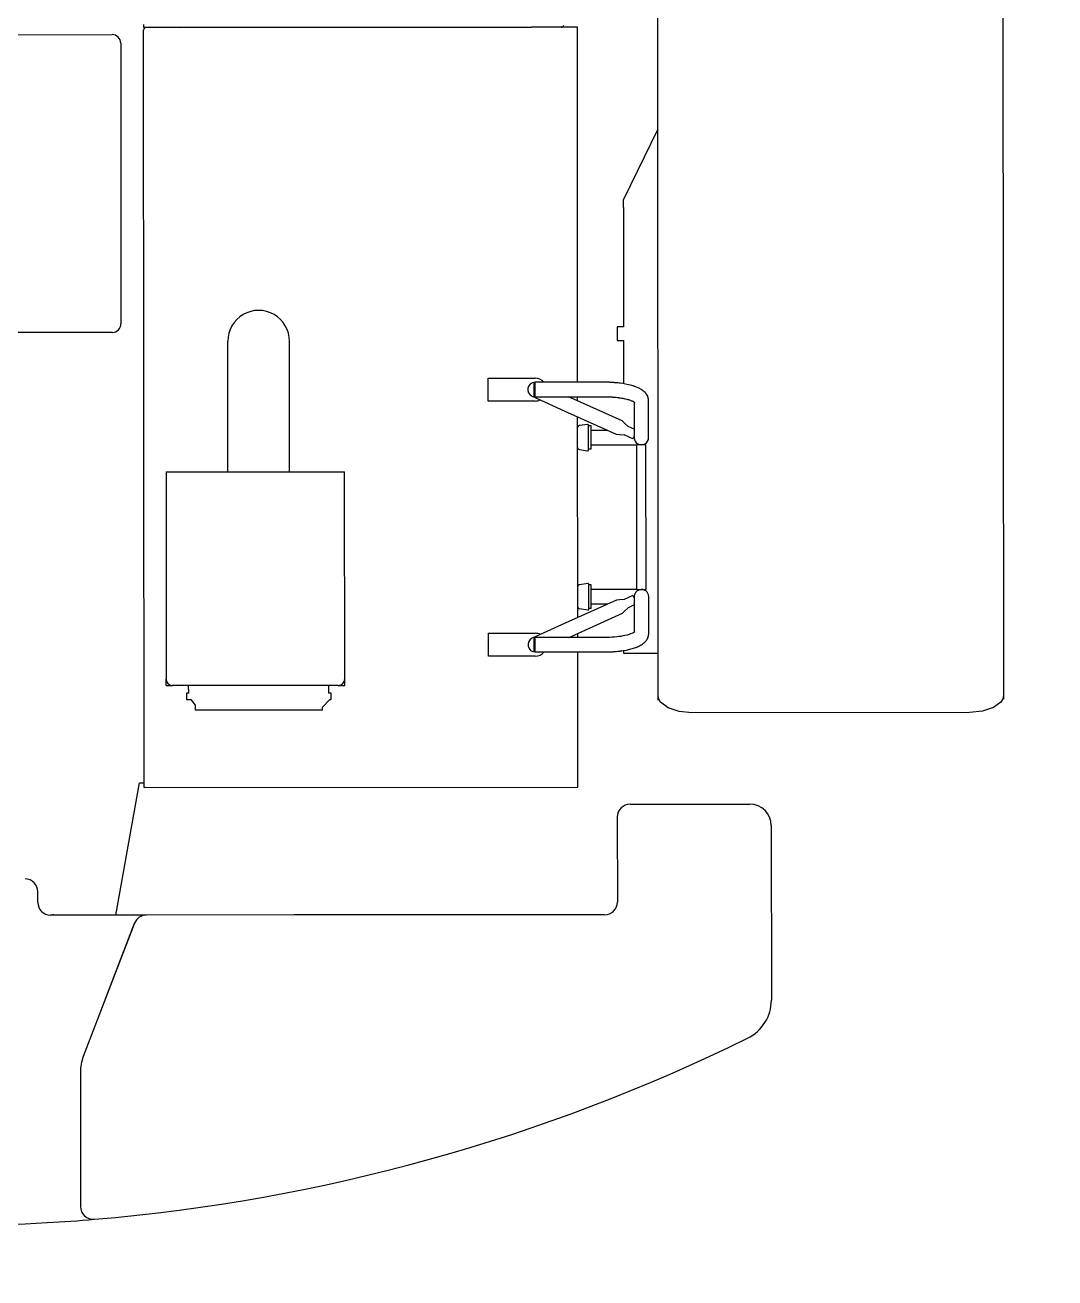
# Model space of a CAD drawing. Header units: millimetres. Extents: x -2078669 to -1085629, y -5987148 to 310365.
# Drawn here: x -1675600 to -1673178, y -658281 to -655336 of the extents above; entities that cross this region are included whole.
import ezdxf

# ---------------------------------------------------------------- set-up
doc = ezdxf.new("R2010")
doc.units = ezdxf.units.MM
doc.header["$LTSCALE"] = 500
doc.layers.add('D-BYP-STR8', color=5, linetype='Continuous', lineweight=25)
doc.layers.add('D-BYP-STRB', color=5, linetype='Continuous', lineweight=25)

msp = doc.modelspace()

# ---------------------------------------------------------------- linework, layer by layer
at = {"layer": 'D-BYP-STR8'}
msp.add_circle((-1675490.1, -653805.4), 16000, dxfattribs=at)
at = {"layer": 'D-BYP-STRB', "linetype": 'Continuous'}
for p, q in [((-1673302.7, -650709.1), (-1673299.2, -656920.5)), ((-1674111.2, -656923.3), (-1674113.4, -653117.1)), ((-1675321.1, -655334.8), (-1675321.1, -655341.2)), ((-1675271.1, -655341.2), (-1675321.1, -655341.2)), ((-1675236.6, -655341.2), (-1675271.1, -655341.2)), ((-1674409.3, -655340.7), (-1675236.6, -655341.2)), ((-1675236.1, -655341.2), (-1674409.3, -655340.7)), ((-1674408.7, -655340.7), (-1674409.3, -655340.7)), ((-1674334.3, -655340.7), (-1674408.7, -655340.7)), ((-1674301.1, -655340.6), (-1674334.3, -655340.7)), ((-1674300.6, -656175.6), (-1674301.1, -655340.6)), ((-1676537.1, -655358.9), (-1675395.1, -655358.3)), ((-1675320.1, -657128.2), (-1675321.1, -655347.6)), ((-1675375.1, -655378.2), (-1675374.7, -656038.2)), ((-1674112, -655580.8), (-1674192.9, -655745.6)), ((-1674192.9, -655764.6), (-1674192.9, -655745.6)), ((-1674192.9, -655764.6), (-1674192.9, -655769.1)), ((-1674192.9, -655769.1), (-1674192.7, -656032.2)), ((-1674192.7, -656045.6), (-1674207.7, -656045.6)), ((-1674207.7, -656045.6), (-1674207.7, -656077.6)), ((-1674192.7, -656032.2), (-1674192.7, -656044.9)), ((-1675394.7, -656058.3), (-1676536.7, -656058.9)), ((-1674207.7, -656077.6), (-1674192.7, -656077.6)), ((-1674192.7, -656077.6), (-1674192.7, -656080.4)), ((-1675123.1, -656229.1), (-1675123.2, -656079.1)), ((-1674978.1, -656229), (-1674978.2, -656079)), ((-1674192.7, -656080.4), (-1674192.7, -656104.5)), ((-1674192.7, -656104.5), (-1674192.6, -656179.1)), ((-1674510.7, -656165.8), (-1674400.7, -656165.7)), ((-1674510.6, -656219.8), (-1674510.7, -656165.8)), ((-1674403.8, -656178.2), (-1674403.8, -656192.7)), ((-1674400.6, -656178.2), (-1674403.8, -656178.2)), ((-1674403.8, -656192.7), (-1674403.8, -656207.2)), ((-1674235.6, -656175.6), (-1674400.6, -656175.7)), ((-1674400.6, -656209.7), (-1674400.6, -656175.7)), ((-1674234.7, -656175.6), (-1674235.6, -656175.6)), ((-1674233.6, -656175.6), (-1674234.7, -656175.6)), ((-1674232.5, -656175.7), (-1674233.6, -656175.6)), ((-1674231.3, -656175.7), (-1674232.5, -656175.7)), ((-1674230.1, -656175.7), (-1674231.3, -656175.7)), ((-1674229, -656175.7), (-1674230.1, -656175.7)), ((-1674228.1, -656175.7), (-1674229, -656175.7)), ((-1674227.3, -656175.7), (-1674228.1, -656175.7)), ((-1674226.4, -656175.7), (-1674227.3, -656175.7)), ((-1674225.1, -656175.8), (-1674226.4, -656175.7)), ((-1674224.5, -656175.8), (-1674225.1, -656175.8)), ((-1674223.4, -656175.9), (-1674224.5, -656175.8)), ((-1674222.1, -656176), (-1674223.4, -656175.9)), ((-1674220.6, -656176.1), (-1674222.1, -656176)), ((-1674218.9, -656176.2), (-1674220.6, -656176.1)), ((-1674217.1, -656176.3), (-1674218.9, -656176.2)), ((-1674215.4, -656176.4), (-1674217.1, -656176.3)), ((-1674213.7, -656176.5), (-1674215.4, -656176.4)), ((-1674212.1, -656176.5), (-1674213.7, -656176.5)), ((-1674211.3, -656176.6), (-1674212.1, -656176.5)), ((-1674208.2, -656176.8), (-1674211.3, -656176.6)), ((-1674205.8, -656177), (-1674208.2, -656176.8)), ((-1674203, -656177.3), (-1674205.8, -656177)), ((-1674199.6, -656177.9), (-1674203, -656177.3)), ((-1674194.1, -656178.8), (-1674199.6, -656177.9)), ((-1674187.6, -656180.1), (-1674194.1, -656178.8)), ((-1674181.2, -656181.3), (-1674187.6, -656180.1)), ((-1674176, -656182.4), (-1674181.2, -656181.3)), ((-1674173, -656183.1), (-1674176, -656182.4)), ((-1674170.7, -656183.7), (-1674173, -656183.1)), ((-1674168.9, -656184.3), (-1674170.7, -656183.7)), ((-1674167, -656185.1), (-1674168.9, -656184.3)), ((-1674166.5, -656185.3), (-1674167, -656185.1)), ((-1674161.7, -656187.2), (-1674166.5, -656185.3)), ((-1674158, -656188.7), (-1674161.7, -656187.2)), ((-1674155.7, -656189.6), (-1674158, -656188.7)), ((-1674154, -656190.4), (-1674155.7, -656189.6)), ((-1674152.3, -656191.4), (-1674154, -656190.4)), ((-1674150.5, -656192.6), (-1674152.3, -656191.4)), ((-1674148.5, -656194.1), (-1674150.5, -656192.6)), ((-1674146.1, -656196), (-1674148.5, -656194.1)), ((-1674143.6, -656198), (-1674146.1, -656196)), ((-1674400.6, -656219.7), (-1674510.6, -656219.8)), ((-1674407.6, -656208.2), (-1674330.2, -656243.2)), ((-1674403.8, -656207.2), (-1674400.6, -656207.2)), ((-1674400.6, -656209.7), (-1674235.6, -656209.6)), ((-1674316.2, -656212.2), (-1674321.8, -656209.6)), ((-1674195.5, -656266.6), (-1674316.2, -656212.2)), ((-1674300.6, -656219.2), (-1674300.6, -656209.6)), ((-1674235.6, -656209.6), (-1674235.6, -656209.6)), ((-1674235.6, -656209.6), (-1674235.6, -656209.6)), ((-1674235.6, -656209.6), (-1674235.6, -656209.6)), ((-1674235.6, -656209.6), (-1674235.6, -656209.6)), ((-1674235.6, -656209.6), (-1674235.6, -656209.6)), ((-1674235.6, -656209.6), (-1674235.6, -656209.6)), ((-1674235.6, -656209.6), (-1674235.6, -656209.6)), ((-1674235.6, -656209.6), (-1674235.6, -656209.6)), ((-1674235.6, -656209.6), (-1674235.6, -656209.6)), ((-1674235.6, -656209.6), (-1674235.6, -656209.6)), ((-1674235.6, -656209.6), (-1674235.6, -656209.6)), ((-1674235.6, -656209.6), (-1674235.6, -656209.6)), ((-1674235.6, -656209.6), (-1674235.6, -656209.6)), ((-1674235.6, -656209.6), (-1674235.6, -656209.6)), ((-1674235.6, -656209.6), (-1674235.6, -656209.6)), ((-1674235.6, -656209.6), (-1674235.6, -656209.6)), ((-1674235.6, -656209.6), (-1674235.5, -656209.6)), ((-1674235.5, -656209.6), (-1674235.5, -656209.6)), ((-1674235.5, -656209.6), (-1674235.5, -656209.6)), ((-1674235.5, -656209.6), (-1674235.5, -656209.6)), ((-1674235.5, -656209.6), (-1674235.5, -656209.6)), ((-1674235.5, -656209.6), (-1674235.5, -656209.6)), ((-1674235.5, -656209.6), (-1674235.5, -656209.6)), ((-1674235.5, -656209.6), (-1674235.5, -656209.6)), ((-1674235.5, -656209.6), (-1674235.5, -656209.6)), ((-1674235.5, -656209.6), (-1674235.5, -656209.6)), ((-1674235.5, -656209.6), (-1674235.5, -656209.6)), ((-1674235.5, -656209.6), (-1674235.5, -656209.6)), ((-1674235.5, -656209.6), (-1674235.5, -656209.6)), ((-1674235.5, -656209.6), (-1674235.5, -656209.6)), ((-1674235.5, -656209.6), (-1674235.5, -656209.6)), ((-1674235.5, -656209.6), (-1674235.5, -656209.6)), ((-1674235.5, -656209.6), (-1674235.5, -656209.6)), ((-1674235.5, -656209.6), (-1674235.4, -656209.6)), ((-1674235.4, -656209.6), (-1674235.4, -656209.6)), ((-1674235.4, -656209.6), (-1674235.4, -656209.6)), ((-1674235.4, -656209.6), (-1674235.4, -656209.6)), ((-1674235.4, -656209.6), (-1674235.4, -656209.6)), ((-1674235.4, -656209.6), (-1674235.4, -656209.6)), ((-1674235.4, -656209.6), (-1674235.4, -656209.6)), ((-1674235.4, -656209.6), (-1674235.4, -656209.6)), ((-1674235.4, -656209.6), (-1674235.4, -656209.6)), ((-1674235.4, -656209.6), (-1674235.4, -656209.6)), ((-1674235.4, -656209.6), (-1674235.4, -656209.6)), ((-1674235.4, -656209.6), (-1674235.4, -656209.6)), ((-1674235.4, -656209.6), (-1674235.4, -656209.6)), ((-1674235.4, -656209.6), (-1674235.3, -656209.6)), ((-1674235.3, -656209.6), (-1674235.3, -656209.6)), ((-1674235.3, -656209.6), (-1674235.3, -656209.6)), ((-1674235.3, -656209.6), (-1674235.3, -656209.6)), ((-1674235.3, -656209.6), (-1674235.3, -656209.6)), ((-1674235.3, -656209.6), (-1674235.3, -656209.6)), ((-1674235.3, -656209.6), (-1674235.3, -656209.6)), ((-1674235.3, -656209.6), (-1674235.3, -656209.6)), ((-1674235.3, -656209.6), (-1674235.3, -656209.6)), ((-1674235.3, -656209.6), (-1674235.3, -656209.6)), ((-1674235.3, -656209.6), (-1674235.3, -656209.6)), ((-1674235.3, -656209.6), (-1674235.2, -656209.6)), ((-1674235.2, -656209.6), (-1674235.2, -656209.6)), ((-1674235.2, -656209.6), (-1674235.2, -656209.6)), ((-1674235.2, -656209.6), (-1674235.2, -656209.6)), ((-1674235.2, -656209.6), (-1674235.2, -656209.6)), ((-1674235.2, -656209.6), (-1674235.1, -656209.6)), ((-1674235.1, -656209.6), (-1674235.1, -656209.6)), ((-1674235.1, -656209.6), (-1674235.1, -656209.6)), ((-1674235.1, -656209.6), (-1674235.1, -656209.6)), ((-1674235.1, -656209.6), (-1674235.1, -656209.6)), ((-1674235.1, -656209.6), (-1674235, -656209.6)), ((-1674235, -656209.6), (-1674235, -656209.6)), ((-1674235, -656209.6), (-1674235, -656209.6)), ((-1674235, -656209.6), (-1674235, -656209.6)), ((-1674235, -656209.6), (-1674235, -656209.6)), ((-1674235, -656209.6), (-1674234.9, -656209.6)), ((-1674234.9, -656209.6), (-1674234.8, -656209.6)), ((-1674234.8, -656209.6), (-1674234.8, -656209.6)), ((-1674234.8, -656209.6), (-1674234.6, -656209.6)), ((-1674234.6, -656209.6), (-1674234.6, -656209.6)), ((-1674234.6, -656209.6), (-1674234.6, -656209.6)), ((-1674234.6, -656209.6), (-1674234.5, -656209.6)), ((-1674234.5, -656209.6), (-1674234.5, -656209.6)), ((-1674234.5, -656209.6), (-1674234.4, -656209.6)), ((-1674234.4, -656209.6), (-1674234.4, -656209.6)), ((-1674234.4, -656209.6), (-1674234.3, -656209.6)), ((-1674234.3, -656209.6), (-1674234.3, -656209.6)), ((-1674234.3, -656209.6), (-1674234.2, -656209.6)), ((-1674234.2, -656209.6), (-1674234.2, -656209.6)), ((-1674234.2, -656209.6), (-1674234.1, -656209.6)), ((-1674234.1, -656209.6), (-1674234.1, -656209.6)), ((-1674234.1, -656209.6), (-1674234, -656209.6)), ((-1674234, -656209.6), (-1674234, -656209.6)), ((-1674234, -656209.6), (-1674233.9, -656209.6)), ((-1674233.9, -656209.6), (-1674233.9, -656209.6)), ((-1674233.9, -656209.6), (-1674233.7, -656209.6)), ((-1674233.7, -656209.6), (-1674233.5, -656209.6)), ((-1674233.5, -656209.6), (-1674233.5, -656209.6)), ((-1674233.5, -656209.6), (-1674233.1, -656209.6)), ((-1674233.1, -656209.6), (-1674232.9, -656209.6)), ((-1674232.9, -656209.6), (-1674232.7, -656209.6)), ((-1674232.7, -656209.6), (-1674232.4, -656209.6)), ((-1674232.4, -656209.6), (-1674232.1, -656209.6)), ((-1674232.1, -656209.6), (-1674231.9, -656209.6)), ((-1674231.9, -656209.6), (-1674231.6, -656209.6)), ((-1674231.6, -656209.6), (-1674231.3, -656209.6)), ((-1674231.3, -656209.6), (-1674231.1, -656209.6)), ((-1674231.1, -656209.6), (-1674230.2, -656209.7)), ((-1674230.2, -656209.7), (-1674230.1, -656209.7)), ((-1674230.1, -656209.7), (-1674230, -656209.7)), ((-1674230, -656209.7), (-1674229.1, -656209.7)), ((-1674229.1, -656209.7), (-1674228.8, -656209.7)), ((-1674228.8, -656209.7), (-1674228.6, -656209.7)), ((-1674228.6, -656209.7), (-1674228.3, -656209.7)), ((-1674228.3, -656209.7), (-1674227.9, -656209.7)), ((-1674227.9, -656209.7), (-1674227.6, -656209.7)), ((-1674227.6, -656209.7), (-1674227.3, -656209.7)), ((-1674227.3, -656209.7), (-1674226.9, -656209.7)), ((-1674226.9, -656209.7), (-1674226.6, -656209.8)), ((-1674226.6, -656209.8), (-1674226.3, -656209.8)), ((-1674226.3, -656209.8), (-1674225.9, -656209.8)), ((-1674225.9, -656209.8), (-1674225.6, -656209.8)), ((-1674225.6, -656209.8), (-1674225.3, -656209.8)), ((-1674225.3, -656209.8), (-1674225, -656209.8)), ((-1674225, -656209.8), (-1674224.7, -656209.8)), ((-1674224.7, -656209.8), (-1674224.4, -656209.8)), ((-1674224.4, -656209.8), (-1674224.1, -656209.9)), ((-1674224.1, -656209.9), (-1674222.3, -656209.9)), ((-1674222.3, -656209.9), (-1674221.5, -656210)), ((-1674221.5, -656210), (-1674221.3, -656210)), ((-1674221.3, -656210), (-1674219, -656210.1)), ((-1674219, -656210.1), (-1674218.4, -656210.2)), ((-1674218.4, -656210.2), (-1674217.7, -656210.2)), ((-1674217.7, -656210.2), (-1674216.9, -656210.3)), ((-1674216.9, -656210.3), (-1674216.1, -656210.3)), ((-1674216.1, -656210.3), (-1674215.3, -656210.4)), ((-1674215.3, -656210.4), (-1674214.4, -656210.5)), ((-1674214.4, -656210.5), (-1674213.5, -656210.6)), ((-1674213.5, -656210.6), (-1674212.7, -656210.6)), ((-1674212.7, -656210.6), (-1674209.5, -656210.9)), ((-1674209.5, -656210.9), (-1674206.4, -656211.3)), ((-1674206.4, -656211.3), (-1674205.6, -656211.4)), ((-1674205.6, -656211.4), (-1674204.9, -656211.5)), ((-1674204.9, -656211.5), (-1674204.1, -656211.6)), ((-1674204.1, -656211.6), (-1674203.3, -656211.7)), ((-1674203.3, -656211.7), (-1674202.5, -656211.8)), ((-1674202.5, -656211.8), (-1674201.8, -656211.9)), ((-1674201.8, -656211.9), (-1674201, -656212)), ((-1674201, -656212), (-1674200.3, -656212.1)), ((-1674200.3, -656212.1), (-1674197.4, -656212.6)), ((-1674197.4, -656212.6), (-1674194.5, -656213.1)), ((-1674194.5, -656213.1), (-1674189.4, -656214.2)), ((-1674189.4, -656214.2), (-1674184.9, -656215.2)), ((-1674184.9, -656215.2), (-1674182.8, -656215.8)), ((-1674182.8, -656215.8), (-1674180.8, -656216.4)), ((-1674180.8, -656216.4), (-1674178.8, -656217)), ((-1674178.8, -656217), (-1674176.9, -656217.7)), ((-1674176.9, -656217.7), (-1674175.2, -656218.3)), ((-1674175.2, -656218.3), (-1674173.6, -656218.9)), ((-1674173.6, -656218.9), (-1674172.2, -656219.5)), ((-1674172.2, -656219.5), (-1674170.9, -656220.2)), ((-1674170.9, -656220.2), (-1674169.1, -656221.1)), ((-1674169.1, -656221.1), (-1674167.4, -656222.2)), ((-1674167.6, -656222.1), (-1674167.6, -656301.5)), ((-1674167.4, -656222.2), (-1674166.9, -656222.5)), ((-1674166.9, -656222.5), (-1674166.7, -656222.7)), ((-1674166.7, -656222.7), (-1674166.7, -656222.8)), ((-1674166.7, -656222.8), (-1674166.6, -656222.8)), ((-1674166.6, -656222.8), (-1674166.6, -656222.9)), ((-1674166.6, -656222.9), (-1674166.5, -656222.9)), ((-1674166.5, -656222.9), (-1674166.5, -656222.9)), ((-1674166.5, -656222.9), (-1674166.4, -656223)), ((-1674166.4, -656223), (-1674166.4, -656223)), ((-1674166.4, -656223), (-1674166.4, -656223.1)), ((-1674166.4, -656223.1), (-1674166.3, -656223.1)), ((-1674141.5, -656199.8), (-1674143.6, -656198)), ((-1674140.7, -656200.6), (-1674141.5, -656199.8)), ((-1674140.1, -656201.3), (-1674140.7, -656200.6)), ((-1674139.7, -656201.7), (-1674140.1, -656201.3)), ((-1674139.4, -656202.3), (-1674139.7, -656201.7)), ((-1674139.2, -656202.6), (-1674139.4, -656202.3)), ((-1674138.4, -656203.7), (-1674139.2, -656202.6)), ((-1674137.2, -656205.6), (-1674138.4, -656203.7)), ((-1674136.4, -656207), (-1674137.2, -656205.6)), ((-1674135.6, -656208.8), (-1674136.4, -656207)), ((-1674135.5, -656209), (-1674135.6, -656208.8)), ((-1674135.4, -656209.3), (-1674135.5, -656209)), ((-1674135.4, -656209.5), (-1674135.4, -656209.3)), ((-1674135.3, -656209.6), (-1674135.4, -656209.5)), ((-1674135.2, -656209.8), (-1674135.3, -656209.6)), ((-1674135.2, -656209.9), (-1674135.2, -656209.8)), ((-1674135.1, -656210.1), (-1674135.2, -656209.9)), ((-1674135.1, -656210.2), (-1674135.1, -656210.1)), ((-1674135, -656210.4), (-1674135.1, -656210.2)), ((-1674135, -656210.5), (-1674135, -656210.4)), ((-1674134.9, -656210.7), (-1674135, -656210.5)), ((-1674134.9, -656210.9), (-1674134.9, -656210.7)), ((-1674134.8, -656211.1), (-1674134.9, -656210.9)), ((-1674134.7, -656211.3), (-1674134.8, -656211.1)), ((-1674134.7, -656211.5), (-1674134.7, -656211.3)), ((-1674134.6, -656211.7), (-1674134.7, -656211.5)), ((-1674134.6, -656211.8), (-1674134.6, -656211.7)), ((-1674134.5, -656212), (-1674134.6, -656211.8)), ((-1674134.5, -656212.2), (-1674134.5, -656212)), ((-1674134.4, -656212.4), (-1674134.5, -656212.2)), ((-1674134.4, -656212.6), (-1674134.4, -656212.4)), ((-1674134.3, -656212.8), (-1674134.4, -656212.6)), ((-1674134.3, -656213), (-1674134.3, -656212.8)), ((-1674134.2, -656213.1), (-1674134.3, -656213)), ((-1674134.2, -656213.3), (-1674134.2, -656213.1)), ((-1674134.2, -656213.5), (-1674134.2, -656213.3)), ((-1674134.1, -656213.7), (-1674134.2, -656213.5)), ((-1674134.1, -656213.9), (-1674134.1, -656213.7)), ((-1674134, -656214.1), (-1674134.1, -656213.9)), ((-1674134, -656214.3), (-1674134, -656214.1)), ((-1674134, -656214.5), (-1674134, -656214.3)), ((-1674133.9, -656214.6), (-1674134, -656214.5)), ((-1674133.9, -656214.8), (-1674133.9, -656214.6)), ((-1674133.9, -656215), (-1674133.9, -656214.8)), ((-1674133.9, -656215.2), (-1674133.9, -656215)), ((-1674133.8, -656215.3), (-1674133.9, -656215.2)), ((-1674133.8, -656215.5), (-1674133.8, -656215.3)), ((-1674133.8, -656215.6), (-1674133.8, -656215.5)), ((-1674133.8, -656215.7), (-1674133.8, -656215.6)), ((-1674133.8, -656215.9), (-1674133.8, -656215.7)), ((-1674133.8, -656216), (-1674133.8, -656215.9)), ((-1674133.8, -656216.1), (-1674133.8, -656216)), ((-1674133.8, -656216), (-1674133.8, -656216)), ((-1674133.7, -656216.2), (-1674133.8, -656216.1)), ((-1674133.7, -656216.3), (-1674133.7, -656216.2)), ((-1674133.7, -656216.4), (-1674133.7, -656216.3)), ((-1674133.7, -656216.3), (-1674133.7, -656216.3)), ((-1674133.7, -656216.5), (-1674133.7, -656216.4)), ((-1674133.7, -656216.6), (-1674133.7, -656216.5)), ((-1674133.7, -656216.5), (-1674133.7, -656216.5)), ((-1674133.7, -656216.7), (-1674133.7, -656216.6)), ((-1674133.7, -656216.8), (-1674133.7, -656216.7)), ((-1674133.7, -656216.9), (-1674133.7, -656216.8)), ((-1674133.7, -656217), (-1674133.7, -656216.9)), ((-1674133.7, -656216.9), (-1674133.7, -656216.9)), ((-1674133.7, -656217.1), (-1674133.7, -656217)), ((-1674133.7, -656217.3), (-1674133.7, -656217.1)), ((-1674133.7, -656217.4), (-1674133.7, -656217.3)), ((-1674133.7, -656217.3), (-1674133.7, -656217.3)), ((-1674133.6, -656217.8), (-1674133.7, -656217.4)), ((-1674133.6, -656218), (-1674133.6, -656217.8)), ((-1674133.6, -656218.1), (-1674133.6, -656218)), ((-1674133.6, -656218.2), (-1674133.6, -656218.1)), ((-1674133.6, -656218.1), (-1674133.6, -656218.1)), ((-1674133.6, -656218.1), (-1674133.6, -656218.1)), ((-1674133.6, -656218.3), (-1674133.6, -656218.2)), ((-1674133.6, -656218.2), (-1674133.6, -656218.2)), ((-1674133.6, -656218.2), (-1674133.6, -656218.2)), ((-1674133.6, -656218.2), (-1674133.6, -656218.2)), ((-1674133.6, -656218.2), (-1674133.6, -656218.2)), ((-1674133.6, -656218.2), (-1674133.6, -656218.2)), ((-1674133.6, -656218.2), (-1674133.6, -656218.2)), ((-1674133.6, -656218.2), (-1674133.6, -656218.2)), ((-1674133.6, -656218.4), (-1674133.6, -656218.3)), ((-1674133.6, -656218.3), (-1674133.6, -656218.3)), ((-1674133.6, -656218.3), (-1674133.6, -656218.3)), ((-1674133.6, -656218.3), (-1674133.6, -656218.3)), ((-1674133.6, -656218.5), (-1674133.6, -656218.4)), ((-1674133.6, -656218.4), (-1674133.6, -656218.4)), ((-1674133.6, -656218.4), (-1674133.6, -656218.4)), ((-1674133.6, -656218.4), (-1674133.6, -656218.4)), ((-1674133.6, -656218.6), (-1674133.6, -656218.5)), ((-1674133.6, -656218.5), (-1674133.6, -656218.5)), ((-1674133.6, -656218.5), (-1674133.6, -656218.5)), ((-1674133.6, -656218.5), (-1674133.6, -656218.5)), ((-1674133.6, -656218.5), (-1674133.6, -656218.5)), ((-1674133.6, -656218.5), (-1674133.6, -656218.5)), ((-1674133.6, -656218.5), (-1674133.6, -656218.5)), ((-1674133.6, -656218.5), (-1674133.6, -656218.5)), ((-1674133.6, -656218.5), (-1674133.6, -656218.5)), ((-1674133.6, -656218.5), (-1674133.6, -656218.5)), ((-1674133.6, -656218.7), (-1674133.6, -656218.6)), ((-1674133.6, -656218.6), (-1674133.6, -656218.6)), ((-1674133.6, -656218.6), (-1674133.6, -656218.6)), ((-1674133.6, -656218.6), (-1674133.6, -656218.6)), ((-1674133.6, -656218.6), (-1674133.6, -656218.6)), ((-1674133.6, -656218.6), (-1674133.6, -656218.6)), ((-1674133.6, -656218.6), (-1674133.6, -656218.6)), ((-1674133.6, -656218.6), (-1674133.6, -656218.6)), ((-1674133.6, -656218.6), (-1674133.6, -656218.6)), ((-1674133.6, -656218.6), (-1674133.6, -656218.6)), ((-1674133.6, -656218.6), (-1674133.6, -656218.6)), ((-1674133.6, -656218.6), (-1674133.6, -656218.6)), ((-1674133.6, -656218.6), (-1674133.6, -656218.6)), ((-1674133.6, -656218.6), (-1674133.6, -656218.6)), ((-1674133.6, -656218.6), (-1674133.6, -656218.6)), ((-1674133.6, -656218.6), (-1674133.6, -656218.6)), ((-1674133.6, -656218.6), (-1674133.6, -656218.6)), ((-1674133.6, -656218.6), (-1674133.6, -656218.6)), ((-1674133.6, -656218.6), (-1674133.6, -656218.6)), ((-1674133.6, -656218.6), (-1674133.6, -656218.6)), ((-1674133.6, -656218.6), (-1674133.6, -656218.6)), ((-1674133.6, -656218.6), (-1674133.6, -656218.6)), ((-1674133.6, -656218.6), (-1674133.6, -656218.6)), ((-1674133.6, -656218.6), (-1674133.6, -656218.6)), ((-1674133.6, -656218.6), (-1674133.6, -656218.6)), ((-1674133.6, -656218.7), (-1674133.6, -656218.7)), ((-1674133.6, -656218.7), (-1674133.6, -656218.7)), ((-1674133.6, -656301.4), (-1674133.6, -656218.7)), ((-1675123, -656386), (-1675123.1, -656229.1)), ((-1674978, -656385.9), (-1674978.1, -656229)), ((-1674330.2, -656243.2), (-1674209.5, -656297.6)), ((-1674300.3, -656728.8), (-1674300.6, -656256.5)), ((-1674276.9, -656274.5), (-1674296.3, -656277.5)), ((-1674274.6, -656334.8), (-1674274.6, -656276.5)), ((-1674268.6, -656278.1), (-1674274.6, -656278.1)), ((-1674268.6, -656333.1), (-1674268.6, -656278.1)), ((-1674190.1, -656271.8), (-1674195.5, -656266.6)), ((-1674182, -656279.4), (-1674190.1, -656271.8)), ((-1674167.6, -656286), (-1674182, -656279.4)), ((-1674235.6, -656288.6), (-1674268.6, -656288.6)), ((-1674235.3, -656288.6), (-1674235.6, -656288.6)), ((-1674235, -656288.6), (-1674235.3, -656288.6)), ((-1674234.7, -656288.6), (-1674235, -656288.6)), ((-1674234.3, -656288.6), (-1674234.7, -656288.6)), ((-1674233.9, -656288.6), (-1674234.3, -656288.6)), ((-1674233.5, -656288.6), (-1674233.9, -656288.6)), ((-1674233, -656288.6), (-1674233.5, -656288.6)), ((-1674232.5, -656288.6), (-1674233, -656288.6)), ((-1674232.1, -656288.6), (-1674232.5, -656288.6)), ((-1674231.6, -656288.6), (-1674232.1, -656288.6)), ((-1674231.2, -656288.6), (-1674231.6, -656288.6)), ((-1674230.8, -656288.6), (-1674231.2, -656288.6)), ((-1674230.4, -656288.6), (-1674230.8, -656288.6)), ((-1674230, -656288.6), (-1674230.4, -656288.6)), ((-1674229.7, -656288.6), (-1674230, -656288.6)), ((-1674229.5, -656288.6), (-1674229.7, -656288.6)), ((-1674209.5, -656297.6), (-1674202.1, -656298.3)), ((-1674202.1, -656298.3), (-1674191, -656299.2)), ((-1674170.5, -656308.4), (-1674191, -656299.2)), ((-1674170.5, -656308.4), (-1674170.2, -656307.7)), ((-1674167.6, -656301.9), (-1674170.2, -656307.7)), ((-1674167.6, -656301.5), (-1674167.6, -656305.6)), ((-1674133.6, -656305.5), (-1674133.6, -656301.4)), ((-1674296.3, -656333.8), (-1674276.9, -656336.8)), ((-1674268.6, -656333.1), (-1674274.6, -656333.1)), ((-1674268.6, -656322.6), (-1674235.6, -656322.6)), ((-1674235.6, -656322.6), (-1674231.7, -656322.6)), ((-1674231.7, -656322.6), (-1674227.2, -656322.6)), ((-1674227.2, -656322.6), (-1674222.1, -656322.6)), ((-1674222.1, -656322.6), (-1674216.6, -656322.6)), ((-1674216.6, -656322.6), (-1674210.8, -656322.6)), ((-1674210.8, -656322.6), (-1674204.9, -656322.6)), ((-1674204.9, -656322.6), (-1674199, -656322.6)), ((-1674199, -656322.6), (-1674193.3, -656322.6)), ((-1674193.3, -656322.6), (-1674187.9, -656322.6)), ((-1674187.9, -656322.6), (-1674182.9, -656322.6)), ((-1674182.9, -656322.6), (-1674178.2, -656322.6)), ((-1674178.2, -656322.6), (-1674174, -656322.6)), ((-1674174, -656322.6), (-1674170.1, -656322.6)), ((-1674170.1, -656322.6), (-1674166.7, -656322.6)), ((-1674166.7, -656322.6), (-1674163.8, -656322.6)), ((-1674163.8, -656322.6), (-1674161.4, -656322.6)), ((-1674139.7, -656322.5), (-1674161.4, -656322.6)), ((-1674161.2, -656662.6), (-1674161.4, -656322.6)), ((-1674139.5, -656662.5), (-1674139.7, -656322.5)), ((-1675268.5, -656386.1), (-1674848.5, -656385.9)), ((-1675268.5, -656386.1), (-1675268.5, -656390.7)), ((-1675268.5, -656390.7), (-1675268.3, -656873.4)), ((-1674848.5, -656390.5), (-1674848.5, -656385.9)), ((-1674848.3, -656873.2), (-1674848.5, -656390.5)), ((-1674276.7, -656648.5), (-1674296.1, -656651.5)), ((-1674274.3, -656708.8), (-1674274.4, -656650.5)), ((-1674268.4, -656652.1), (-1674274.4, -656652.1)), ((-1674268.3, -656707.1), (-1674268.4, -656652.1)), ((-1674235.4, -656662.6), (-1674268.4, -656662.6)), ((-1674231.6, -656662.6), (-1674235.4, -656662.6)), ((-1674227, -656662.6), (-1674231.6, -656662.6)), ((-1674221.9, -656662.6), (-1674227, -656662.6)), ((-1674216.4, -656662.6), (-1674221.9, -656662.6)), ((-1674210.7, -656662.6), (-1674216.4, -656662.6)), ((-1674204.8, -656662.6), (-1674210.7, -656662.6)), ((-1674198.9, -656662.6), (-1674204.8, -656662.6)), ((-1674193.2, -656662.6), (-1674198.9, -656662.6)), ((-1674187.8, -656662.6), (-1674193.2, -656662.6)), ((-1674182.8, -656662.6), (-1674187.8, -656662.6)), ((-1674178.1, -656662.6), (-1674182.8, -656662.6)), ((-1674173.8, -656662.6), (-1674178.1, -656662.6)), ((-1674169.9, -656662.6), (-1674173.8, -656662.6)), ((-1674166.5, -656662.6), (-1674169.9, -656662.6)), ((-1674163.6, -656662.6), (-1674166.5, -656662.6)), ((-1674161.2, -656662.6), (-1674163.6, -656662.6)), ((-1674161.2, -656662.6), (-1674139.5, -656662.5)), ((-1674209.3, -656687.6), (-1674329.9, -656742.1)), ((-1674268.4, -656696.6), (-1674235.4, -656696.6)), ((-1674235.4, -656696.6), (-1674235.1, -656696.6)), ((-1674235.1, -656696.6), (-1674234.8, -656696.6)), ((-1674234.8, -656696.6), (-1674234.5, -656696.6)), ((-1674234.5, -656696.6), (-1674234.1, -656696.6)), ((-1674234.1, -656696.6), (-1674233.7, -656696.6)), ((-1674233.7, -656696.6), (-1674233.2, -656696.6)), ((-1674233.2, -656696.6), (-1674232.8, -656696.6)), ((-1674232.8, -656696.6), (-1674232.3, -656696.6)), ((-1674232.3, -656696.6), (-1674231.9, -656696.6)), ((-1674231.9, -656696.6), (-1674231.4, -656696.6)), ((-1674231.4, -656696.6), (-1674231, -656696.6)), ((-1674231, -656696.6), (-1674230.6, -656696.6)), ((-1674230.6, -656696.6), (-1674230.2, -656696.6)), ((-1674230.2, -656696.6), (-1674229.8, -656696.6)), ((-1674229.8, -656696.6), (-1674229.5, -656696.6)), ((-1674229.5, -656696.6), (-1674229.2, -656696.6)), ((-1674201.8, -656686.9), (-1674209.3, -656687.6)), ((-1674190.8, -656685.9), (-1674201.8, -656686.9)), ((-1674170.3, -656676.7), (-1674190.8, -656685.9)), ((-1674170, -656677.5), (-1674170.3, -656676.7)), ((-1674170, -656677.5), (-1674167.4, -656683.2)), ((-1674167.4, -656679.6), (-1674167.4, -656683.7)), ((-1674167.4, -656683.7), (-1674167.3, -656763.1)), ((-1674133.4, -656683.7), (-1674133.4, -656679.5)), ((-1674133.3, -656766.4), (-1674133.4, -656683.7)), ((-1674315.9, -656773.1), (-1674195.3, -656718.5)), ((-1674296.1, -656707.8), (-1674276.7, -656710.8)), ((-1674268.3, -656707.1), (-1674274.3, -656707.1)), ((-1674195.3, -656718.5), (-1674189.9, -656713.4)), ((-1674189.9, -656713.4), (-1674181.8, -656705.7)), ((-1674167.4, -656699.2), (-1674181.8, -656705.7)), ((-1674329.9, -656742.1), (-1674407.3, -656777.2)), ((-1674510.3, -656765.8), (-1674400.3, -656765.7)), ((-1674510.3, -656819.8), (-1674510.3, -656765.8)), ((-1674403.5, -656778.2), (-1674403.5, -656792.7)), ((-1674400.3, -656778.2), (-1674403.5, -656778.2)), ((-1674235.3, -656775.6), (-1674400.3, -656775.7)), ((-1674400.3, -656775.7), (-1674400.3, -656775.7)), ((-1674400.3, -656809.7), (-1674400.3, -656775.7)), ((-1674321.5, -656775.6), (-1674315.9, -656773.1)), ((-1674300.3, -656775.6), (-1674300.3, -656766.1)), ((-1674230.8, -656775.6), (-1674235.3, -656775.6)), ((-1674225.4, -656775.4), (-1674230.8, -656775.6)), ((-1674219.6, -656775.1), (-1674225.4, -656775.4)), ((-1674213.9, -656774.7), (-1674219.6, -656775.1)), ((-1674208.6, -656774.2), (-1674213.9, -656774.7)), ((-1674203.7, -656773.6), (-1674208.6, -656774.2)), ((-1674199, -656772.9), (-1674203.7, -656773.6)), ((-1674194.1, -656772), (-1674199, -656772.9)), ((-1674189.1, -656770.9), (-1674194.1, -656772)), ((-1674184.1, -656769.8), (-1674189.1, -656770.9)), ((-1674181.6, -656769.1), (-1674184.1, -656769.8)), ((-1674179.6, -656768.5), (-1674181.6, -656769.1)), ((-1674177.9, -656768), (-1674179.6, -656768.5)), ((-1674176.1, -656767.3), (-1674177.9, -656768)), ((-1674173, -656766), (-1674176.1, -656767.3)), ((-1674170.2, -656764.8), (-1674173, -656766)), ((-1674169.2, -656764.3), (-1674170.2, -656764.8)), ((-1674168.6, -656763.9), (-1674169.2, -656764.3)), ((-1674168.5, -656763.8), (-1674168.6, -656763.9)), ((-1674167.5, -656763.2), (-1674168.5, -656763.8)), ((-1674167.3, -656763), (-1674167.5, -656763.2)), ((-1674166.9, -656762.8), (-1674167.3, -656763)), ((-1674166.6, -656762.5), (-1674166.9, -656762.8)), ((-1674166.9, -656762.8), (-1674166.9, -656762.8)), ((-1674166.5, -656762.5), (-1674166.6, -656762.5)), ((-1674166.4, -656762.4), (-1674166.5, -656762.5)), ((-1674166.3, -656762.3), (-1674166.4, -656762.3)), ((-1674166.4, -656762.3), (-1674166.4, -656762.4)), ((-1674166.4, -656762.4), (-1674166.4, -656762.4)), ((-1674166.4, -656762.4), (-1674166.4, -656762.4)), ((-1674166.3, -656762.3), (-1674166.3, -656762.3)), ((-1674166.3, -656762.3), (-1674166.3, -656762.3)), ((-1674166.3, -656762.3), (-1674166.3, -656762.3)), ((-1674166.3, -656762.3), (-1674166.3, -656762.3)), ((-1674166.3, -656762.3), (-1674166.3, -656762.3)), ((-1674166.3, -656762.3), (-1674166.3, -656762.3)), ((-1674166.3, -656762.3), (-1674166.3, -656762.3)), ((-1674166.3, -656762.3), (-1674166.3, -656762.3)), ((-1674166.3, -656762.3), (-1674166.3, -656762.3)), ((-1674166.3, -656762.3), (-1674166.3, -656762.3)), ((-1674166.3, -656762.3), (-1674166.3, -656762.3)), ((-1674166.3, -656762.3), (-1674166.3, -656762.3)), ((-1674166.3, -656762.3), (-1674166.3, -656762.3)), ((-1674166.3, -656762.3), (-1674166.3, -656762.3)), ((-1674166.3, -656762.3), (-1674166.3, -656762.3)), ((-1674166.3, -656762.3), (-1674166.3, -656762.3)), ((-1674166.3, -656762.3), (-1674166.3, -656762.3)), ((-1674166.3, -656762.3), (-1674166.3, -656762.3)), ((-1674166.3, -656762.3), (-1674166.3, -656762.3)), ((-1674166.3, -656762.3), (-1674166.3, -656762.3)), ((-1674166.3, -656762.3), (-1674166.3, -656762.3)), ((-1674166.3, -656762.3), (-1674166.3, -656762.3)), ((-1674166.3, -656762.3), (-1674166.3, -656762.3)), ((-1674166.3, -656762.3), (-1674166.3, -656762.3)), ((-1674166.3, -656762.3), (-1674166.3, -656762.3)), ((-1674166.3, -656762.3), (-1674166.3, -656762.3)), ((-1674166.3, -656762.3), (-1674166.3, -656762.3)), ((-1674141.8, -656785.9), (-1674140.4, -656784.4)), ((-1674140.4, -656784.4), (-1674139.2, -656782.9)), ((-1674139.2, -656782.9), (-1674137.9, -656781.2)), ((-1674137.9, -656781.2), (-1674137.3, -656780.3)), ((-1674137.3, -656780.3), (-1674136.9, -656779.4)), ((-1674136.9, -656779.4), (-1674136.8, -656779.2)), ((-1674136.8, -656779.2), (-1674136.6, -656779)), ((-1674136.6, -656779), (-1674136.5, -656778.8)), ((-1674136.5, -656778.8), (-1674136.4, -656778.6)), ((-1674136.4, -656778.6), (-1674136.3, -656778.3)), ((-1674136.3, -656778.3), (-1674136.2, -656778.1)), ((-1674136.2, -656778.1), (-1674136, -656777.9)), ((-1674136, -656777.9), (-1674135.9, -656777.7)), ((-1674135.9, -656777.7), (-1674135.5, -656776.8)), ((-1674135.5, -656776.8), (-1674135.1, -656775.9)), ((-1674135.1, -656775.9), (-1674135, -656775.6)), ((-1674135, -656775.6), (-1674134.9, -656775.3)), ((-1674134.9, -656775.3), (-1674134.8, -656775.1)), ((-1674134.8, -656774.8), (-1674134.7, -656774.6)), ((-1674134.8, -656775.1), (-1674134.8, -656774.8)), ((-1674134.7, -656774.6), (-1674134.6, -656774.4)), ((-1674134.6, -656774.4), (-1674134.5, -656774.2)), ((-1674134.5, -656774), (-1674134.4, -656773.6)), ((-1674134.5, -656774.2), (-1674134.5, -656774)), ((-1674134.4, -656773.6), (-1674134.3, -656773.6)), ((-1674134.3, -656773.4), (-1674134.2, -656773.1)), ((-1674134.3, -656773.6), (-1674134.3, -656773.4)), ((-1674134.2, -656773.1), (-1674134.1, -656772.8)), ((-1674134.1, -656772.6), (-1674134, -656772.2)), ((-1674134.1, -656772.8), (-1674134.1, -656772.6)), ((-1674134.1, -656772.6), (-1674134.1, -656772.6)), ((-1674134, -656772.2), (-1674133.9, -656771.7)), ((-1674133.9, -656771.7), (-1674133.7, -656770.8)), ((-1674133.7, -656770.7), (-1674133.6, -656770.1)), ((-1674133.7, -656770.8), (-1674133.7, -656770.7)), ((-1674133.6, -656770.1), (-1674133.5, -656769.4)), ((-1674133.5, -656769), (-1674133.4, -656768.7)), ((-1674133.5, -656769.4), (-1674133.5, -656769)), ((-1674133.4, -656767.4), (-1674133.3, -656767.1)), ((-1674133.4, -656767.9), (-1674133.4, -656767.4)), ((-1674133.4, -656768.3), (-1674133.4, -656767.9)), ((-1674133.4, -656768.7), (-1674133.4, -656768.3)), ((-1674133.3, -656766.7), (-1674133.3, -656766.4)), ((-1674133.3, -656767.1), (-1674133.3, -656766.7)), ((-1674403.5, -656792.7), (-1674403.5, -656807.2)), ((-1674403.5, -656807.2), (-1674400.3, -656807.2)), ((-1674400.3, -656809.7), (-1674235.3, -656809.6)), ((-1674300.1, -657127.6), (-1674300.3, -656809.6)), ((-1674235.3, -656809.6), (-1674235.3, -656809.6)), ((-1674235.3, -656809.6), (-1674235.3, -656809.6)), ((-1674235.3, -656809.6), (-1674235.3, -656809.6)), ((-1674235.3, -656809.6), (-1674235.3, -656809.6)), ((-1674235.3, -656809.6), (-1674235.3, -656809.6)), ((-1674235.3, -656809.6), (-1674235.3, -656809.6)), ((-1674235.3, -656809.6), (-1674235.2, -656809.6)), ((-1674235.2, -656809.6), (-1674235.2, -656809.6)), ((-1674235.2, -656809.6), (-1674235.2, -656809.6)), ((-1674235.2, -656809.6), (-1674235.2, -656809.6)), ((-1674235.2, -656809.6), (-1674235.2, -656809.6)), ((-1674235.2, -656809.6), (-1674235.2, -656809.6)), ((-1674235.2, -656809.6), (-1674235.2, -656809.6)), ((-1674235.2, -656809.6), (-1674235.2, -656809.6)), ((-1674235.2, -656809.6), (-1674235.2, -656809.6)), ((-1674235.2, -656809.6), (-1674235.2, -656809.6)), ((-1674235.2, -656809.6), (-1674235.2, -656809.6)), ((-1674235.2, -656809.6), (-1674235.2, -656809.6)), ((-1674235.2, -656809.6), (-1674235.2, -656809.6)), ((-1674235.2, -656809.6), (-1674235.2, -656809.6)), ((-1674235.2, -656809.6), (-1674235.2, -656809.6)), ((-1674235.2, -656809.6), (-1674235.2, -656809.6)), ((-1674235.2, -656809.6), (-1674235.2, -656809.6)), ((-1674235.2, -656809.6), (-1674235.2, -656809.6)), ((-1674235.2, -656809.6), (-1674235.2, -656809.6)), ((-1674235.2, -656809.6), (-1674235.1, -656809.6)), ((-1674235.1, -656809.6), (-1674235.1, -656809.6)), ((-1674235.1, -656809.6), (-1674235.1, -656809.6)), ((-1674235.1, -656809.6), (-1674235.1, -656809.6)), ((-1674235.1, -656809.6), (-1674235.1, -656809.6)), ((-1674235.1, -656809.6), (-1674235.1, -656809.6)), ((-1674235.1, -656809.6), (-1674235.1, -656809.6)), ((-1674235.1, -656809.6), (-1674235.1, -656809.6)), ((-1674235.1, -656809.6), (-1674235.1, -656809.6)), ((-1674235.1, -656809.6), (-1674235.1, -656809.6)), ((-1674235.1, -656809.6), (-1674235, -656809.6)), ((-1674235, -656809.6), (-1674235, -656809.6)), ((-1674235, -656809.6), (-1674235, -656809.6)), ((-1674235, -656809.6), (-1674235, -656809.6)), ((-1674235, -656809.6), (-1674235, -656809.6)), ((-1674235, -656809.6), (-1674235, -656809.6)), ((-1674235, -656809.6), (-1674235, -656809.6)), ((-1674235, -656809.6), (-1674235, -656809.6)), ((-1674235, -656809.6), (-1674235, -656809.6)), ((-1674235, -656809.6), (-1674235, -656809.6)), ((-1674235, -656809.6), (-1674235, -656809.6)), ((-1674235, -656809.6), (-1674235, -656809.6)), ((-1674235, -656809.6), (-1674235, -656809.6)), ((-1674235, -656809.6), (-1674235, -656809.6)), ((-1674235, -656809.6), (-1674234.9, -656809.6)), ((-1674234.9, -656809.6), (-1674234.9, -656809.6)), ((-1674234.9, -656809.6), (-1674234.9, -656809.6)), ((-1674234.9, -656809.6), (-1674234.9, -656809.6)), ((-1674234.9, -656809.6), (-1674234.9, -656809.6)), ((-1674234.9, -656809.6), (-1674234.8, -656809.6)), ((-1674234.8, -656809.6), (-1674234.8, -656809.6)), ((-1674234.8, -656809.6), (-1674234.8, -656809.6)), ((-1674234.8, -656809.6), (-1674234.8, -656809.6)), ((-1674234.8, -656809.6), (-1674234.8, -656809.6)), ((-1674234.8, -656809.6), (-1674234.7, -656809.6)), ((-1674234.7, -656809.6), (-1674234.7, -656809.6)), ((-1674234.7, -656809.6), (-1674234.7, -656809.6)), ((-1674234.7, -656809.6), (-1674234.7, -656809.6)), ((-1674234.7, -656809.6), (-1674234.7, -656809.6)), ((-1674234.7, -656809.6), (-1674234.6, -656809.6)), ((-1674234.6, -656809.6), (-1674234.6, -656809.6)), ((-1674234.6, -656809.6), (-1674234.5, -656809.6)), ((-1674234.5, -656809.6), (-1674234.5, -656809.6)), ((-1674234.5, -656809.6), (-1674234.5, -656809.6)), ((-1674234.5, -656809.6), (-1674234.3, -656809.6)), ((-1674234.3, -656809.6), (-1674234.3, -656809.6)), ((-1674234.3, -656809.6), (-1674234.2, -656809.6)), ((-1674234.2, -656809.6), (-1674234.2, -656809.6)), ((-1674234.2, -656809.6), (-1674234.1, -656809.6)), ((-1674234.1, -656809.6), (-1674234.1, -656809.6)), ((-1674234.1, -656809.6), (-1674234, -656809.6)), ((-1674234, -656809.6), (-1674234, -656809.6)), ((-1674234, -656809.6), (-1674233.9, -656809.6)), ((-1674233.9, -656809.6), (-1674233.9, -656809.6)), ((-1674233.9, -656809.6), (-1674233.8, -656809.6)), ((-1674233.8, -656809.6), (-1674233.8, -656809.6)), ((-1674233.8, -656809.6), (-1674233.7, -656809.6)), ((-1674233.7, -656809.6), (-1674233.7, -656809.6)), ((-1674233.7, -656809.6), (-1674233.6, -656809.6)), ((-1674233.6, -656809.6), (-1674233.6, -656809.6)), ((-1674233.6, -656809.6), (-1674233.5, -656809.6)), ((-1674233.5, -656809.6), (-1674233.3, -656809.6)), ((-1674233.3, -656809.6), (-1674233.1, -656809.6)), ((-1674233.1, -656809.6), (-1674233.1, -656809.6)), ((-1674233.1, -656809.6), (-1674232.7, -656809.6)), ((-1674232.7, -656809.6), (-1674232.6, -656809.6)), ((-1674232.6, -656809.6), (-1674232.5, -656809.6)), ((-1674232.5, -656809.6), (-1674232.4, -656809.6)), ((-1674232.4, -656809.6), (-1674232.3, -656809.6)), ((-1674232.3, -656809.6), (-1674232.2, -656809.6)), ((-1674232.2, -656809.6), (-1674232, -656809.6)), ((-1674232, -656809.6), (-1674231.9, -656809.6)), ((-1674231.9, -656809.6), (-1674231.8, -656809.6)), ((-1674231.8, -656809.6), (-1674231.6, -656809.6)), ((-1674231.6, -656809.6), (-1674231.5, -656809.6)), ((-1674231.5, -656809.6), (-1674231.4, -656809.6)), ((-1674231.4, -656809.6), (-1674231.3, -656809.6)), ((-1674231.3, -656809.6), (-1674231.1, -656809.6)), ((-1674231.1, -656809.6), (-1674231, -656809.6)), ((-1674231, -656809.6), (-1674230.9, -656809.6)), ((-1674230.9, -656809.6), (-1674230.8, -656809.6)), ((-1674230.8, -656809.6), (-1674230.1, -656809.6)), ((-1674230.1, -656809.6), (-1674229.8, -656809.5)), ((-1674229.8, -656809.5), (-1674229.7, -656809.5)), ((-1674229.7, -656809.5), (-1674228.8, -656809.5)), ((-1674228.8, -656809.5), (-1674228.5, -656809.5)), ((-1674228.5, -656809.5), (-1674228.3, -656809.5)), ((-1674228.3, -656809.5), (-1674228, -656809.5)), ((-1674228, -656809.5), (-1674227.6, -656809.5)), ((-1674227.6, -656809.5), (-1674227.3, -656809.5)), ((-1674227.3, -656809.5), (-1674226.9, -656809.5)), ((-1674226.9, -656809.5), (-1674226.6, -656809.5)), ((-1674226.6, -656809.5), (-1674226.3, -656809.5)), ((-1674226.3, -656809.5), (-1674225.9, -656809.4)), ((-1674225.9, -656809.4), (-1674225.6, -656809.4)), ((-1674225.6, -656809.4), (-1674225.3, -656809.4)), ((-1674225.3, -656809.4), (-1674225, -656809.4)), ((-1674225, -656809.4), (-1674224.7, -656809.4)), ((-1674224.7, -656809.4), (-1674224.4, -656809.4)), ((-1674224.4, -656809.4), (-1674224.1, -656809.4)), ((-1674224.1, -656809.4), (-1674223.7, -656809.4)), ((-1674223.7, -656809.4), (-1674222, -656809.3)), ((-1674222, -656809.3), (-1674221.2, -656809.3)), ((-1674221.2, -656809.3), (-1674221, -656809.2)), ((-1674221, -656809.2), (-1674218.6, -656809.1)), ((-1674218.6, -656809.1), (-1674218, -656809.1)), ((-1674218, -656809.1), (-1674217.3, -656809)), ((-1674217.3, -656809), (-1674216.6, -656809)), ((-1674216.6, -656809), (-1674215.7, -656808.9)), ((-1674215.7, -656808.9), (-1674214.9, -656808.9)), ((-1674214.9, -656808.9), (-1674214, -656808.8)), ((-1674214, -656808.8), (-1674213.1, -656808.7)), ((-1674213.1, -656808.7), (-1674212.3, -656808.7)), ((-1674212.3, -656808.7), (-1674209, -656808.4)), ((-1674209, -656808.4), (-1674205.8, -656808.1)), ((-1674205.8, -656808.1), (-1674205, -656808)), ((-1674205, -656808), (-1674204.2, -656807.9)), ((-1674204.2, -656807.9), (-1674203.4, -656807.8)), ((-1674203.4, -656807.8), (-1674202.5, -656807.7)), ((-1674202.5, -656807.7), (-1674201.7, -656807.6)), ((-1674201.7, -656807.6), (-1674200.9, -656807.5)), ((-1674200.9, -656807.5), (-1674200.2, -656807.4)), ((-1674200.2, -656807.4), (-1674199.5, -656807.3)), ((-1674199.5, -656807.3), (-1674196.4, -656806.9)), ((-1674196.4, -656806.9), (-1674193.2, -656806.4)), ((-1674193.2, -656806.4), (-1674186.6, -656805.2)), ((-1674192.3, -656806.2), (-1674192.3, -656812.4)), ((-1674192.3, -656812.4), (-1674111.3, -656812.3)), ((-1674186.6, -656805.2), (-1674183.5, -656804.6)), ((-1674183.5, -656804.6), (-1674180.8, -656804)), ((-1674180.8, -656804), (-1674177.9, -656803.3)), ((-1674177.9, -656803.3), (-1674175.1, -656802.6)), ((-1674175.1, -656802.6), (-1674172.3, -656801.8)), ((-1674172.3, -656801.8), (-1674169.3, -656800.9)), ((-1674169.3, -656800.9), (-1674166.4, -656799.9)), ((-1674166.4, -656799.9), (-1674163.8, -656799)), ((-1674163.8, -656799), (-1674161.4, -656798.1)), ((-1674161.4, -656798.1), (-1674159.1, -656797.1)), ((-1674159.1, -656797.1), (-1674157, -656796.1)), ((-1674157, -656796.1), (-1674154.7, -656795)), ((-1674154.7, -656795), (-1674152.4, -656793.8)), ((-1674152.4, -656793.8), (-1674150.3, -656792.5)), ((-1674150.3, -656792.5), (-1674148.3, -656791.3)), ((-1674148.3, -656791.3), (-1674147.5, -656790.8)), ((-1674147.5, -656790.8), (-1674146.7, -656790.1)), ((-1674146.7, -656790.1), (-1674146.6, -656790.1)), ((-1674146.6, -656790.1), (-1674146.5, -656790)), ((-1674146.5, -656790), (-1674144.7, -656788.5)), ((-1674144.7, -656788.5), (-1674143.4, -656787.4)), ((-1674143.4, -656787.4), (-1674141.8, -656785.9)), ((-1674400.3, -656819.7), (-1674510.3, -656819.8)), ((-1675268.3, -656888.4), (-1675268.3, -656873.4)), ((-1674848.3, -656888.2), (-1674848.3, -656873.2)), ((-1675268.3, -656888.4), (-1675263.7, -656888.4)), ((-1675263.7, -656888.4), (-1675253.3, -656888.4)), ((-1674863.3, -656888.2), (-1675253.3, -656888.4)), ((-1675215.2, -656906.4), (-1675215.3, -656888.4)), ((-1674885.2, -656906.2), (-1674885.3, -656888.2)), ((-1674863.3, -656888.2), (-1674852.9, -656888.2)), ((-1674852.9, -656888.2), (-1674848.3, -656888.2)), ((-1675215.2, -656906.4), (-1675220.2, -656906.4)), ((-1675220.2, -656906.4), (-1675220.2, -656921.4)), ((-1675220.2, -656921.4), (-1675210.2, -656921.4)), ((-1675210.2, -656921.4), (-1675200.2, -656934.4)), ((-1674900.2, -656939.5), (-1674883.6, -656921.2)), ((-1674880.2, -656906.2), (-1674885.2, -656906.2)), ((-1674883.6, -656921.2), (-1674880.2, -656921.2)), ((-1674880.2, -656921.2), (-1674880.2, -656906.2)), ((-1674109.7, -656920.4), (-1674111.2, -656912.5)), ((-1674111.2, -656917.8), (-1674111.2, -656917.7)), ((-1674111.2, -656917.9), (-1674111.2, -656917.8)), ((-1674111.2, -656918.1), (-1674111.2, -656917.9)), ((-1674111.2, -656918.2), (-1674111.2, -656918.1)), ((-1674111.2, -656918.4), (-1674111.2, -656918.2)), ((-1674111.2, -656918.5), (-1674111.2, -656918.4)), ((-1674111.2, -656918.7), (-1674111.2, -656918.5)), ((-1674111.2, -656918.9), (-1674111.2, -656918.7)), ((-1674111.2, -656919.1), (-1674111.2, -656918.9)), ((-1674111.2, -656919.2), (-1674111.2, -656919.1)), ((-1674111.2, -656919.4), (-1674111.2, -656919.2)), ((-1674111.2, -656919.6), (-1674111.2, -656919.4)), ((-1674111.2, -656919.7), (-1674111.2, -656919.6)), ((-1674111.2, -656919.8), (-1674111.2, -656919.7)), ((-1674111.2, -656920), (-1674111.2, -656919.8)), ((-1674111.2, -656920), (-1674111.2, -656920)), ((-1674111.2, -656921), (-1674111.2, -656920.9)), ((-1674111.2, -656921), (-1674111.2, -656920.9)), ((-1674111.2, -656921.1), (-1674111.2, -656921)), ((-1674111.2, -656921.1), (-1674111.2, -656921)), ((-1674111.2, -656921.2), (-1674111.2, -656921.1)), ((-1674111.2, -656921.3), (-1674111.2, -656921.1)), ((-1674111.2, -656921.4), (-1674111.2, -656921.2)), ((-1674111.2, -656921.4), (-1674111.2, -656921.3)), ((-1674111.2, -656921.5), (-1674111.2, -656921.4)), ((-1674111.2, -656921.6), (-1674111.2, -656921.4)), ((-1674111.2, -656921.7), (-1674111.2, -656921.5)), ((-1674111.2, -656921.7), (-1674111.2, -656921.6)), ((-1674111.2, -656921.9), (-1674111.2, -656921.7)), ((-1674111.2, -656921.9), (-1674111.2, -656921.7)), ((-1674111.2, -656922), (-1674111.2, -656921.9)), ((-1674111.2, -656922.1), (-1674111.2, -656921.9)), ((-1674111.2, -656922.2), (-1674111.2, -656922)), ((-1674111.2, -656922.3), (-1674111.2, -656922.1)), ((-1674111.2, -656922.4), (-1674111.2, -656922.2)), ((-1674111.2, -656922.4), (-1674111.2, -656922.3)), ((-1674111.2, -656922.5), (-1674111.2, -656922.4)), ((-1674111.2, -656922.6), (-1674111.2, -656922.4)), ((-1674111.2, -656922.7), (-1674111.2, -656922.5)), ((-1674111.2, -656922.8), (-1674111.2, -656922.6)), ((-1674111.2, -656922.9), (-1674111.2, -656922.7)), ((-1674111.2, -656922.9), (-1674111.2, -656922.8)), ((-1674111.2, -656923), (-1674111.2, -656922.9)), ((-1674111.2, -656923.1), (-1674111.2, -656922.9)), ((-1674111.2, -656923.1), (-1674111.2, -656923)), ((-1674111.2, -656923.2), (-1674111.2, -656923.1)), ((-1674111.2, -656923.2), (-1674111.2, -656923.1)), ((-1674111.2, -656923.3), (-1674111.2, -656923.2)), ((-1674105.2, -656927.8), (-1674109.7, -656920.4)), ((-1674087.8, -656940.8), (-1674105.2, -656927.8)), ((-1673305.3, -656927.4), (-1673322.7, -656940.4)), ((-1673300.8, -656919.9), (-1673305.3, -656927.4)), ((-1673299.2, -656912.1), (-1673300.8, -656919.9)), ((-1673299.2, -656917.3), (-1673299.2, -656917.6)), ((-1673299.2, -656917.3), (-1673299.2, -656917.4)), ((-1673299.2, -656917.4), (-1673299.2, -656917.5)), ((-1673299.2, -656917.5), (-1673299.2, -656917.6)), ((-1673299.2, -656917.6), (-1673299.2, -656918)), ((-1673299.2, -656917.6), (-1673299.2, -656917.8)), ((-1673299.2, -656917.8), (-1673299.2, -656917.9)), ((-1673299.2, -656917.9), (-1673299.2, -656918.1)), ((-1673299.2, -656918), (-1673299.2, -656918.5)), ((-1673299.2, -656918.1), (-1673299.2, -656918.3)), ((-1673299.2, -656918.3), (-1673299.2, -656918.4)), ((-1673299.2, -656918.4), (-1673299.2, -656918.6)), ((-1673299.2, -656918.5), (-1673299.2, -656919)), ((-1673299.2, -656918.6), (-1673299.2, -656918.8)), ((-1673299.2, -656918.8), (-1673299.2, -656918.9)), ((-1673299.2, -656918.9), (-1673299.2, -656919.1)), ((-1673299.2, -656919), (-1673299.2, -656919.4)), ((-1673299.2, -656919.1), (-1673299.2, -656919.2)), ((-1673299.2, -656919.2), (-1673299.2, -656919.4)), ((-1673299.2, -656919.4), (-1673299.2, -656919.8)), ((-1673299.2, -656919.4), (-1673299.2, -656919.5)), ((-1673299.2, -656919.5), (-1673299.2, -656919.6)), ((-1673299.2, -656919.8), (-1673299.2, -656920.2)), ((-1673299.2, -656920.2), (-1673299.2, -656920.5)), ((-1673299.2, -656920.5), (-1673299.2, -656920.8)), ((-1673299.2, -656920.8), (-1673299.2, -656920.5)), ((-1675200.2, -656934.4), (-1675200.2, -656946.4)), ((-1675182.7, -656946.3), (-1675200.2, -656946.4)), ((-1675168.4, -656946.3), (-1675182.7, -656946.3)), ((-1675165.5, -656946.3), (-1675168.4, -656946.3)), ((-1675050.2, -656946.3), (-1675165.5, -656946.3)), ((-1674986.3, -656946.2), (-1675050.2, -656946.3)), ((-1674984.5, -656946.2), (-1674986.3, -656946.2)), ((-1674962.9, -656946.2), (-1674984.5, -656946.2)), ((-1674900.2, -656946.2), (-1674962.9, -656946.2)), ((-1674900.2, -656946.2), (-1674900.2, -656939.5)), ((-1674061.8, -656949.5), (-1674087.8, -656940.8)), ((-1674031.2, -656952.5), (-1674061.8, -656949.5)), ((-1673379.2, -656952.1), (-1674031.2, -656952.5)), ((-1673348.6, -656949.1), (-1673379.2, -656952.1)), ((-1673322.7, -656940.4), (-1673348.6, -656949.1)), ((-1675386.2, -657428.3), (-1675330.8, -657117.2)), ((-1675330.8, -657117.2), (-1675326.5, -657117.2)), ((-1675326.5, -657117.2), (-1675323.3, -657117.2)), ((-1675323.3, -657117.2), (-1675320.1, -657117.2)), ((-1675320.1, -657128.2), (-1674300.1, -657127.6)), ((-1675317.9, -657128.2), (-1675320.1, -657128.2)), ((-1675320.1, -657128.2), (-1675320.1, -657128.2)), ((-1674177.1, -657167.6), (-1673895.1, -657167.4)), ((-1674207.1, -657197.6), (-1674207, -657397.6)), ((-1673845.1, -657217.4), (-1673844.8, -657628)), ((-1675570, -657398.4), (-1675570, -657373.4)), ((-1675432.3, -657428.3), (-1675540, -657428.3)), ((-1675534, -657428.3), (-1675534, -657425.8)), ((-1675314.4, -657428.2), (-1675432.3, -657428.3)), ((-1675314.3, -657428.2), (-1675314.4, -657428.2)), ((-1674966.8, -657428), (-1675314.3, -657428.2)), ((-1674947.5, -657428), (-1674966.8, -657428)), ((-1674842.5, -657428), (-1674947.5, -657428)), ((-1674823.1, -657427.9), (-1674842.5, -657428)), ((-1674237, -657427.6), (-1674823.1, -657427.9)), ((-1675342.3, -657447.4), (-1675463.1, -657760.9)), ((-1675427.5, -657668.6), (-1675342.3, -657447.4)), ((-1675463.1, -657760.9), (-1675463.1, -657760.9)), ((-1675469.7, -657796.9), (-1675469.6, -658113.5)), ((-1675469.7, -657796.9), (-1675469.7, -657796.9))]:
    msp.add_line(p, q, dxfattribs=at)
for centre, radius, start, end in [((-1675314.7, -655347.6), 6.4, 90.032, 166.3732), ((-1674339, -655334.3), 6.4, 270.032, 346.5797), ((-1675395.1, -655378.3), 20, 0.032, 90.032), ((-1675314.7, -655347.6), 6.4, 166.3732, 180.032), ((-1675050.7, -656079.1), 72.5, 0.0313, 180.032), ((-1675394.7, -656038.3), 20, 270.032, 0.032), ((-1674400.6, -656192.7), 27, 39.0924, 90.032), ((-1674400.6, -656192.7), 17, 90.0183, 245.7093), ((-1674400.6, -656192.7), 27, 270.032, 296.6892), ((-1674295.6, -656282.4), 5, 98.7782, 157.8567), ((-1674276.6, -656276.5), 2, 0.032, 98.7782), ((-1674150.6, -656305.6), 17, 180.0309, 0.0331), ((-1674295.6, -656328.8), 5, 180.032, 261.2858), ((-1674276.6, -656334.8), 2, 261.2858, 0.032), ((-1674295.4, -656656.4), 5, 98.7782, 180.032), ((-1674276.4, -656650.5), 2, 0.032, 98.7782), ((-1674150.4, -656679.6), 17, 105.9755, 180.0317), ((-1674150.4, -656679.6), 17, 0.0323, 105.9755), ((-1674295.4, -656702.8), 5, 180.032, 261.2858), ((-1674276.3, -656708.8), 2, 261.2858, 0.032), ((-1674400.3, -656792.7), 17, 114.352, 270.0457), ((-1674400.3, -656792.7), 27, 63.4433, 90.032), ((-1674400.3, -656792.7), 27, 270.032, 321.0469), ((-1675253.3, -656873.4), 15, 180.032, 270.032), ((-1674863.3, -656873.2), 15, 270.032, 0.032), ((-1674177.1, -657197.6), 30, 90.032, 180.032), ((-1673895.1, -657217.4), 50, 0.032, 90.032), ((-1675600, -657373.4), 30, 0.032, 90.032), ((-1675540, -657398.3), 30, 180.032, 270.032), ((-1674237, -657397.6), 30, 270.032, 0.032), ((-1675314.3, -657458.2), 30, 90.032, 158.9327), ((-1675314.4, -657458.2), 30, 90.032, 158.9397), ((-1673944.8, -657628.1), 100, 296.1663, 0.032), ((-1675796.9, -653858.5), 4300, 274.801, 296.1663), ((-1675369.7, -657796.9), 100, 158.9327, 180.032), ((-1675796.9, -653858.5), 4300, 262.1576, 273.3213), ((-1675439.6, -658113.5), 30, 180.032, 274.801), ((-1675796.9, -653858.5), 4300, 273.3213, 274.801)]:
    msp.add_arc(centre, radius, start, end, dxfattribs=at)

doc.saveas('drawing.dxf')
